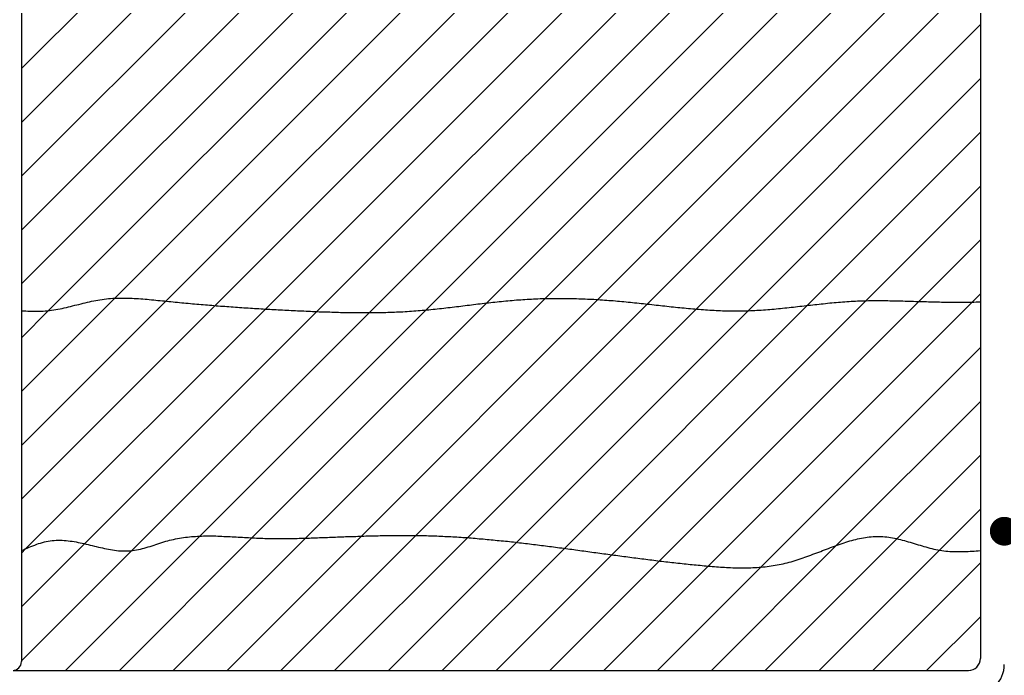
# Model space of a CAD drawing. Extents: x 443 to 1217, y -1921 to -677.
# Drawn here: x 895.53 to 911.53, y -756.88 to -746.23 of the extents above; entities that cross this region are included whole.
import ezdxf

# ---------------------------------------------------------------- set-up
doc = ezdxf.new("R2010")
doc.units = 0
doc.header["$MEASUREMENT"] = 0
doc.layers.get('0').update_dxf_attribs({"linetype": 'CONTINUOUS'})
doc.layers.add('3', color=8, linetype='CONTINUOUS')

msp = doc.modelspace()

# ---------------------------------------------------------------- linework, layer by layer
at = {"color": 8, "linetype": 'Continuous'}
for p, q in [((895.561, -748.772), (902.443, -741.89)), ((895.561, -749.647), (903.308, -741.899)), ((895.561, -747.898), (901.527, -741.932)), ((895.561, -747.023), (900.632, -741.951)), ((901.218, -750.987), (910.209, -741.995)), ((902.135, -750.944), (911.083, -741.997)), ((895.561, -750.521), (904.079, -742.004)), ((900.36, -750.97), (909.232, -742.098)), ((896.002, -750.955), (904.765, -742.191)), ((899.527, -750.929), (908.169, -742.286)), ((897.078, -750.753), (905.45, -742.382)), ((898.708, -750.873), (907.137, -742.444)), ((897.905, -750.801), (906.224, -742.482)), ((903.123, -750.831), (911.144, -742.81)), ((904.07, -750.758), (911.144, -743.685)), ((904.928, -750.775), (911.144, -744.559)), ((905.73, -750.848), (911.144, -745.434)), ((906.523, -750.93), (911.144, -746.309)), ((907.37, -750.957), (911.144, -747.183)), ((908.331, -750.871), (911.144, -748.058)), ((909.282, -750.794), (911.144, -748.932)), ((910.145, -750.806), (911.144, -749.807)), ((895.561, -752.271), (897.078, -750.753)), ((900.177, -754.651), (904.07, -750.758)), ((901.084, -754.619), (904.928, -750.775)), ((905.154, -754.922), (909.282, -750.794)), ((911.011, -750.815), (911.144, -750.682)), ((895.561, -753.145), (897.905, -750.801)), ((895.561, -754.02), (898.708, -750.873)), ((895.561, -751.396), (896.002, -750.955)), ((895.633, -754.822), (899.527, -750.929)), ((898.461, -754.618), (902.135, -750.944)), ((899.307, -754.647), (903.123, -750.831)), ((901.97, -754.608), (905.73, -750.848)), ((902.808, -754.644), (906.523, -750.93)), ((903.607, -754.72), (907.37, -750.957)), ((904.384, -754.817), (908.331, -750.871)), ((905.929, -755.022), (910.145, -750.806)), ((906.72, -755.105), (911.011, -750.815)), ((896.587, -754.743), (900.36, -750.97)), ((897.349, -754.855), (901.218, -750.987)), ((907.578, -755.122), (911.144, -751.556)), ((908.807, -754.768), (911.144, -752.431)), ((909.789, -754.661), (911.144, -753.305)), ((910.478, -754.846), (911.144, -754.18)), ((896.277, -756.802), (898.461, -754.618)), ((898.901, -756.802), (901.084, -754.619)), ((899.776, -756.802), (901.97, -754.608)), ((895.561, -755.769), (896.587, -754.743)), ((897.152, -756.802), (899.307, -754.647)), ((898.027, -756.802), (900.177, -754.651)), ((900.65, -756.802), (902.808, -754.644)), ((901.525, -756.802), (903.607, -754.72)), ((906.773, -756.802), (908.807, -754.768)), ((907.647, -756.802), (909.789, -754.661)), ((895.561, -754.895), (895.633, -754.822)), ((895.561, -756.644), (897.349, -754.855)), ((902.4, -756.802), (904.384, -754.817)), ((903.274, -756.802), (905.154, -754.922)), ((908.522, -756.802), (910.478, -754.846)), ((904.149, -756.802), (905.929, -755.022)), ((905.024, -756.802), (906.72, -755.105)), ((909.397, -756.802), (911.144, -755.055)), ((905.898, -756.802), (907.578, -755.122)), ((910.271, -756.802), (911.144, -755.929))]:
    msp.add_line(p, q, dxfattribs=at)
at = {"color": 8, "const_width": 0.234}
msp.add_lwpolyline([(911.552, -754.424, 1), (911.514, -754.655, 1), (911.552, -754.424)], format="xyb", dxfattribs=at)
at = {"layer": '3', "color": 3, "linetype": 'Continuous'}
for p, q in [((895.561, -736.301), (895.561, -756.656)), ((911.144, -736.349), (911.144, -756.607)), ((892.152, -756.802), (910.949, -756.802))]:
    msp.add_line(p, q, dxfattribs=at)
at = {"layer": '3', "color": 3}
for p, q in [((896.699, -750.804), (896.734, -750.796)), ((896.734, -750.796), (896.768, -750.79)), ((896.768, -750.79), (896.802, -750.783)), ((896.802, -750.783), (896.836, -750.778)), ((896.836, -750.778), (896.871, -750.772)), ((896.871, -750.772), (896.905, -750.768)), ((896.905, -750.768), (896.94, -750.764)), ((896.94, -750.764), (896.975, -750.76)), ((896.975, -750.76), (897.009, -750.758)), ((897.009, -750.758), (897.043, -750.755)), ((897.043, -750.755), (897.078, -750.754)), ((897.078, -750.754), (897.113, -750.752)), ((897.113, -750.752), (897.148, -750.752)), ((897.148, -750.752), (897.183, -750.75)), ((897.183, -750.75), (897.218, -750.75)), ((897.218, -750.75), (897.252, -750.75)), ((897.252, -750.75), (897.287, -750.752)), ((897.287, -750.752), (897.322, -750.753)), ((897.322, -750.753), (897.358, -750.754)), ((897.358, -750.754), (897.393, -750.756)), ((897.393, -750.756), (897.428, -750.758)), ((897.428, -750.758), (897.463, -750.76)), ((897.463, -750.76), (897.498, -750.762)), ((897.498, -750.762), (897.534, -750.765)), ((897.534, -750.765), (897.569, -750.768)), ((897.569, -750.768), (897.603, -750.771)), ((897.603, -750.771), (897.638, -750.774)), ((897.638, -750.774), (897.674, -750.778)), ((897.674, -750.778), (897.709, -750.781)), ((897.709, -750.781), (897.744, -750.784)), ((897.744, -750.784), (897.779, -750.788)), ((897.779, -750.788), (897.815, -750.792)), ((897.815, -750.792), (897.85, -750.795)), ((897.85, -750.795), (897.885, -750.798)), ((897.885, -750.798), (897.919, -750.803)), ((903.361, -750.805), (903.396, -750.801)), ((903.396, -750.801), (903.431, -750.797)), ((903.431, -750.797), (903.466, -750.794)), ((903.466, -750.794), (903.5, -750.791)), ((903.5, -750.791), (903.535, -750.789)), ((903.535, -750.789), (903.57, -750.785)), ((903.57, -750.785), (903.604, -750.782)), ((903.604, -750.782), (903.639, -750.78)), ((903.639, -750.78), (903.674, -750.777)), ((903.674, -750.777), (903.709, -750.774)), ((903.709, -750.774), (903.743, -750.772)), ((903.743, -750.772), (903.778, -750.77)), ((903.778, -750.77), (903.813, -750.768)), ((903.813, -750.768), (903.848, -750.767)), ((903.848, -750.767), (903.883, -750.765)), ((903.883, -750.765), (903.918, -750.764)), ((903.918, -750.764), (903.953, -750.762)), ((903.953, -750.762), (903.988, -750.76)), ((903.988, -750.76), (904.022, -750.759)), ((904.022, -750.759), (904.058, -750.758)), ((904.058, -750.758), (904.093, -750.758)), ((904.093, -750.758), (904.128, -750.757)), ((904.128, -750.757), (904.163, -750.757)), ((904.163, -750.757), (904.198, -750.756)), ((904.198, -750.756), (904.233, -750.756)), ((904.233, -750.756), (904.268, -750.756)), ((904.268, -750.756), (904.303, -750.756)), ((904.303, -750.756), (904.337, -750.756)), ((904.337, -750.756), (904.372, -750.756)), ((904.372, -750.756), (904.407, -750.756)), ((904.407, -750.756), (904.442, -750.757)), ((904.442, -750.757), (904.478, -750.757)), ((904.478, -750.757), (904.513, -750.758)), ((904.513, -750.758), (904.548, -750.759)), ((904.548, -750.759), (904.583, -750.76)), ((904.583, -750.76), (904.618, -750.761)), ((904.618, -750.761), (904.652, -750.762)), ((904.652, -750.762), (904.687, -750.764)), ((904.687, -750.764), (904.722, -750.765)), ((904.722, -750.765), (904.757, -750.767)), ((904.757, -750.767), (904.793, -750.768)), ((904.793, -750.768), (904.828, -750.77)), ((904.828, -750.77), (904.863, -750.771)), ((904.863, -750.771), (904.898, -750.773)), ((904.898, -750.773), (904.932, -750.776)), ((904.932, -750.776), (904.967, -750.778)), ((904.967, -750.778), (905.002, -750.78)), ((905.002, -750.78), (905.037, -750.783)), ((905.037, -750.783), (905.072, -750.785)), ((905.072, -750.785), (905.107, -750.788)), ((905.107, -750.788), (905.143, -750.791)), ((905.143, -750.791), (905.178, -750.793)), ((905.178, -750.793), (905.213, -750.796)), ((905.213, -750.796), (905.247, -750.8)), ((905.247, -750.8), (905.282, -750.802)), ((909.08, -750.802), (909.115, -750.8)), ((909.115, -750.8), (909.15, -750.798)), ((909.15, -750.798), (909.185, -750.796)), ((909.185, -750.796), (909.221, -750.795)), ((909.221, -750.795), (909.256, -750.795)), ((909.256, -750.795), (909.291, -750.794)), ((909.291, -750.794), (909.326, -750.793)), ((909.326, -750.793), (909.36, -750.793)), ((909.36, -750.793), (909.395, -750.792)), ((909.395, -750.792), (909.43, -750.792)), ((909.43, -750.792), (909.465, -750.792)), ((909.465, -750.792), (909.5, -750.792)), ((909.5, -750.792), (909.535, -750.792)), ((909.535, -750.792), (909.57, -750.793)), ((909.57, -750.793), (909.605, -750.793)), ((909.605, -750.793), (909.639, -750.793)), ((909.639, -750.793), (909.674, -750.794)), ((909.674, -750.794), (909.71, -750.794)), ((909.71, -750.794), (909.745, -750.795)), ((909.745, -750.795), (909.78, -750.796)), ((909.78, -750.796), (909.815, -750.796)), ((909.815, -750.796), (909.85, -750.797)), ((909.85, -750.797), (909.885, -750.798)), ((909.885, -750.798), (909.92, -750.8)), ((909.92, -750.8), (909.954, -750.801)), ((909.954, -750.801), (909.989, -750.802)), ((895.561, -750.959), (895.596, -750.96)), ((895.596, -750.96), (895.631, -750.961)), ((895.911, -750.962), (895.946, -750.96)), ((895.946, -750.96), (895.981, -750.956)), ((895.981, -750.956), (896.014, -750.953)), ((896.014, -750.953), (896.049, -750.949)), ((896.049, -750.949), (896.084, -750.943)), ((896.084, -750.943), (896.118, -750.938)), ((896.118, -750.938), (896.153, -750.931)), ((896.153, -750.931), (896.187, -750.925)), ((896.187, -750.925), (896.221, -750.918)), ((896.221, -750.918), (896.255, -750.911)), ((896.255, -750.911), (896.29, -750.903)), ((896.29, -750.903), (896.324, -750.895)), ((896.324, -750.895), (896.358, -750.887)), ((896.358, -750.887), (896.392, -750.878)), ((896.392, -750.878), (896.426, -750.869)), ((896.426, -750.869), (896.46, -750.862)), ((896.46, -750.862), (896.494, -750.853)), ((896.494, -750.853), (896.529, -750.844)), ((896.529, -750.844), (896.563, -750.835)), ((896.563, -750.835), (896.596, -750.827)), ((896.596, -750.827), (896.631, -750.819)), ((896.631, -750.819), (896.665, -750.812)), ((896.665, -750.812), (896.699, -750.804)), ((897.919, -750.803), (897.954, -750.806)), ((897.954, -750.806), (897.99, -750.809)), ((897.99, -750.809), (898.025, -750.813)), ((898.025, -750.813), (898.06, -750.816)), ((898.06, -750.816), (898.095, -750.819)), ((898.095, -750.819), (898.13, -750.824)), ((898.13, -750.824), (898.165, -750.827)), ((898.165, -750.827), (898.2, -750.83)), ((898.2, -750.83), (898.234, -750.833)), ((898.234, -750.833), (898.27, -750.835)), ((898.27, -750.835), (898.305, -750.839)), ((898.305, -750.839), (898.34, -750.842)), ((898.34, -750.842), (898.375, -750.845)), ((898.375, -750.845), (898.41, -750.849)), ((898.41, -750.849), (898.445, -750.852)), ((898.445, -750.852), (898.48, -750.854)), ((898.48, -750.854), (898.514, -750.857)), ((898.514, -750.857), (898.549, -750.861)), ((898.549, -750.861), (898.584, -750.863)), ((898.584, -750.863), (898.619, -750.866)), ((898.619, -750.866), (898.654, -750.869)), ((898.654, -750.869), (898.689, -750.871)), ((898.689, -750.871), (898.724, -750.875)), ((898.724, -750.875), (898.759, -750.877)), ((898.759, -750.877), (898.793, -750.88)), ((898.793, -750.88), (898.828, -750.882)), ((898.828, -750.882), (898.863, -750.885)), ((898.863, -750.885), (898.898, -750.888)), ((898.898, -750.888), (898.933, -750.89)), ((898.933, -750.89), (898.968, -750.892)), ((898.968, -750.892), (899.003, -750.895)), ((899.003, -750.895), (899.038, -750.898)), ((899.038, -750.898), (899.071, -750.9)), ((899.071, -750.9), (899.106, -750.902)), ((899.106, -750.902), (899.141, -750.904)), ((899.141, -750.904), (899.176, -750.907)), ((899.176, -750.907), (899.211, -750.91)), ((899.211, -750.91), (899.246, -750.912)), ((899.246, -750.912), (899.281, -750.914)), ((899.281, -750.914), (899.316, -750.916)), ((899.316, -750.916), (899.35, -750.918)), ((899.35, -750.918), (899.385, -750.921)), ((899.385, -750.921), (899.42, -750.923)), ((899.42, -750.923), (899.455, -750.925)), ((899.455, -750.925), (899.49, -750.927)), ((899.49, -750.927), (899.525, -750.929)), ((899.525, -750.929), (899.56, -750.93)), ((899.56, -750.93), (899.595, -750.932)), ((899.595, -750.932), (899.628, -750.935)), ((899.628, -750.935), (899.663, -750.937)), ((899.663, -750.937), (899.698, -750.939)), ((899.698, -750.939), (899.733, -750.94)), ((899.733, -750.94), (899.768, -750.942)), ((899.768, -750.942), (899.803, -750.944)), ((899.803, -750.944), (899.838, -750.946)), ((899.838, -750.946), (899.872, -750.948)), ((899.872, -750.948), (899.907, -750.95)), ((899.907, -750.95), (899.942, -750.951)), ((899.942, -750.951), (899.977, -750.953)), ((899.977, -750.953), (900.012, -750.954)), ((900.012, -750.954), (900.047, -750.956)), ((900.047, -750.956), (900.082, -750.958)), ((900.082, -750.958), (900.117, -750.96)), ((900.117, -750.96), (900.151, -750.961)), ((901.935, -750.961), (901.97, -750.959)), ((901.97, -750.959), (902.005, -750.955)), ((902.005, -750.955), (902.04, -750.952)), ((902.04, -750.952), (902.075, -750.95)), ((902.075, -750.95), (902.11, -750.947)), ((902.11, -750.947), (902.145, -750.943)), ((902.145, -750.943), (902.18, -750.94)), ((902.18, -750.94), (902.214, -750.937)), ((902.214, -750.937), (902.249, -750.934)), ((902.249, -750.934), (902.283, -750.929)), ((902.283, -750.929), (902.318, -750.926)), ((902.318, -750.926), (902.353, -750.923)), ((902.353, -750.923), (902.388, -750.918)), ((902.388, -750.918), (902.423, -750.914)), ((902.423, -750.914), (902.457, -750.911)), ((902.457, -750.911), (902.492, -750.906)), ((902.492, -750.906), (902.527, -750.902)), ((902.527, -750.902), (902.562, -750.899)), ((902.562, -750.899), (902.597, -750.894)), ((902.597, -750.894), (902.631, -750.89)), ((902.631, -750.89), (902.666, -750.886)), ((902.666, -750.886), (902.701, -750.881)), ((902.701, -750.881), (902.735, -750.877)), ((902.735, -750.877), (902.77, -750.874)), ((902.77, -750.874), (902.805, -750.869)), ((902.805, -750.869), (902.84, -750.865)), ((902.84, -750.865), (902.875, -750.861)), ((902.875, -750.861), (902.909, -750.856)), ((902.909, -750.856), (902.944, -750.852)), ((902.944, -750.852), (902.978, -750.847)), ((902.978, -750.847), (903.013, -750.843)), ((903.013, -750.843), (903.048, -750.84)), ((903.048, -750.84), (903.083, -750.835)), ((903.083, -750.835), (903.118, -750.831)), ((903.118, -750.831), (903.153, -750.827)), ((903.153, -750.827), (903.187, -750.824)), ((903.187, -750.824), (903.221, -750.819)), ((903.221, -750.819), (903.256, -750.816)), ((903.256, -750.816), (903.291, -750.812)), ((903.291, -750.812), (903.326, -750.808)), ((903.326, -750.808), (903.361, -750.805)), ((905.282, -750.802), (905.317, -750.805)), ((905.317, -750.805), (905.352, -750.808)), ((905.352, -750.808), (905.387, -750.812)), ((905.387, -750.812), (905.422, -750.816)), ((905.422, -750.816), (905.457, -750.819)), ((905.457, -750.819), (905.492, -750.822)), ((905.492, -750.822), (905.526, -750.826)), ((905.526, -750.826), (905.561, -750.83)), ((905.561, -750.83), (905.597, -750.833)), ((905.597, -750.833), (905.632, -750.837)), ((905.632, -750.837), (905.667, -750.841)), ((905.667, -750.841), (905.702, -750.844)), ((905.702, -750.844), (905.737, -750.849)), ((905.737, -750.849), (905.772, -750.852)), ((905.772, -750.852), (905.807, -750.856)), ((905.807, -750.856), (905.841, -750.861)), ((905.841, -750.861), (905.876, -750.864)), ((905.876, -750.864), (905.911, -750.868)), ((905.911, -750.868), (905.946, -750.871)), ((905.946, -750.871), (905.981, -750.876)), ((905.981, -750.876), (906.016, -750.879)), ((906.016, -750.879), (906.051, -750.883)), ((906.051, -750.883), (906.086, -750.887)), ((906.086, -750.887), (906.12, -750.891)), ((906.12, -750.891), (906.155, -750.894)), ((906.155, -750.894), (906.19, -750.898)), ((906.19, -750.898), (906.225, -750.902)), ((906.225, -750.902), (906.26, -750.905)), ((906.26, -750.905), (906.295, -750.909)), ((906.295, -750.909), (906.33, -750.912)), ((906.33, -750.912), (906.364, -750.915)), ((906.364, -750.915), (906.399, -750.918)), ((906.399, -750.918), (906.434, -750.922)), ((906.434, -750.922), (906.469, -750.925)), ((906.469, -750.925), (906.504, -750.928)), ((906.504, -750.928), (906.539, -750.931)), ((906.539, -750.931), (906.574, -750.934)), ((906.574, -750.934), (906.609, -750.937)), ((906.609, -750.937), (906.643, -750.939)), ((906.643, -750.939), (906.677, -750.941)), ((906.677, -750.941), (906.712, -750.943)), ((906.712, -750.943), (906.747, -750.946)), ((906.747, -750.946), (906.782, -750.948)), ((906.782, -750.948), (906.817, -750.95)), ((906.817, -750.95), (906.852, -750.952)), ((906.852, -750.952), (906.887, -750.953)), ((906.887, -750.953), (906.921, -750.954)), ((906.921, -750.954), (906.956, -750.956)), ((906.956, -750.956), (906.991, -750.958)), ((906.991, -750.958), (907.026, -750.959)), ((907.026, -750.959), (907.061, -750.959)), ((907.061, -750.959), (907.096, -750.96)), ((907.096, -750.96), (907.131, -750.96)), ((907.131, -750.96), (907.166, -750.96)), ((907.166, -750.96), (907.2, -750.96)), ((907.2, -750.96), (907.235, -750.96)), ((907.235, -750.96), (907.27, -750.96)), ((907.27, -750.96), (907.305, -750.959)), ((907.305, -750.959), (907.339, -750.958)), ((907.339, -750.958), (907.374, -750.956)), ((907.374, -750.956), (907.409, -750.955)), ((907.409, -750.955), (907.443, -750.954)), ((907.443, -750.954), (907.478, -750.952)), ((907.478, -750.952), (907.513, -750.95)), ((907.513, -750.95), (907.548, -750.949)), ((907.548, -750.949), (907.583, -750.946)), ((907.583, -750.946), (907.618, -750.943)), ((907.618, -750.943), (907.653, -750.941)), ((907.653, -750.941), (907.688, -750.938)), ((907.688, -750.938), (907.722, -750.936)), ((907.722, -750.936), (907.757, -750.932)), ((907.757, -750.932), (907.792, -750.929)), ((907.792, -750.929), (907.826, -750.926)), ((907.826, -750.926), (907.861, -750.923)), ((907.861, -750.923), (907.896, -750.919)), ((907.896, -750.919), (907.931, -750.915)), ((907.931, -750.915), (907.965, -750.912)), ((907.965, -750.912), (908, -750.909)), ((908, -750.909), (908.035, -750.904)), ((908.035, -750.904), (908.07, -750.901)), ((908.07, -750.901), (908.105, -750.897)), ((908.105, -750.897), (908.14, -750.893)), ((908.14, -750.893), (908.175, -750.889)), ((908.175, -750.889), (908.21, -750.885)), ((908.21, -750.885), (908.244, -750.881)), ((908.244, -750.881), (908.279, -750.877)), ((908.279, -750.877), (908.314, -750.873)), ((908.314, -750.873), (908.349, -750.869)), ((908.349, -750.869), (908.384, -750.865)), ((908.384, -750.865), (908.419, -750.861)), ((908.419, -750.861), (908.454, -750.857)), ((908.454, -750.857), (908.487, -750.853)), ((908.487, -750.853), (908.522, -750.85)), ((908.522, -750.85), (908.557, -750.845)), ((908.557, -750.845), (908.592, -750.842)), ((908.592, -750.842), (908.627, -750.838)), ((908.627, -750.838), (908.662, -750.834)), ((908.662, -750.834), (908.697, -750.831)), ((908.697, -750.831), (908.732, -750.828)), ((908.732, -750.828), (908.766, -750.825)), ((908.766, -750.825), (908.801, -750.821)), ((908.801, -750.821), (908.836, -750.818)), ((908.836, -750.818), (908.871, -750.816)), ((908.871, -750.816), (908.906, -750.813)), ((908.906, -750.813), (908.941, -750.81)), ((908.941, -750.81), (908.976, -750.807)), ((908.976, -750.807), (909.011, -750.805)), ((909.011, -750.805), (909.045, -750.803)), ((909.045, -750.803), (909.08, -750.802)), ((909.989, -750.802), (910.024, -750.803)), ((910.024, -750.803), (910.06, -750.804)), ((910.06, -750.804), (910.095, -750.805)), ((910.095, -750.805), (910.13, -750.806)), ((910.13, -750.806), (910.165, -750.806)), ((910.165, -750.806), (910.2, -750.807)), ((910.2, -750.807), (910.234, -750.808)), ((910.234, -750.808), (910.269, -750.809)), ((910.269, -750.809), (910.304, -750.81)), ((910.304, -750.81), (910.339, -750.812)), ((910.339, -750.812), (910.374, -750.812)), ((910.374, -750.812), (910.41, -750.813)), ((910.41, -750.813), (910.445, -750.814)), ((910.445, -750.814), (910.48, -750.814)), ((910.48, -750.814), (910.515, -750.815)), ((910.515, -750.815), (910.549, -750.815)), ((910.549, -750.815), (910.584, -750.815)), ((910.584, -750.815), (910.619, -750.815)), ((910.619, -750.815), (910.654, -750.816)), ((910.654, -750.816), (910.689, -750.816)), ((910.689, -750.816), (910.724, -750.816)), ((910.724, -750.816), (910.759, -750.816)), ((910.759, -750.816), (910.795, -750.816)), ((910.795, -750.816), (910.83, -750.816)), ((910.83, -750.816), (910.864, -750.816)), ((910.864, -750.816), (910.899, -750.815)), ((910.899, -750.815), (910.934, -750.815)), ((910.934, -750.815), (910.969, -750.815)), ((910.969, -750.815), (911.004, -750.815)), ((911.004, -750.815), (911.039, -750.815)), ((911.039, -750.815), (911.074, -750.814)), ((911.074, -750.814), (911.109, -750.814)), ((911.109, -750.814), (911.143, -750.814)), ((895.631, -750.961), (895.666, -750.962)), ((895.666, -750.962), (895.702, -750.963)), ((895.702, -750.963), (895.737, -750.964)), ((895.737, -750.964), (895.771, -750.965)), ((895.771, -750.965), (895.806, -750.965)), ((895.806, -750.965), (895.841, -750.964)), ((895.841, -750.964), (895.876, -750.963)), ((895.876, -750.963), (895.911, -750.962)), ((900.151, -750.961), (900.186, -750.963)), ((900.186, -750.963), (900.221, -750.964)), ((900.221, -750.964), (900.256, -750.966)), ((900.256, -750.966), (900.292, -750.967)), ((900.292, -750.967), (900.327, -750.968)), ((900.327, -750.968), (900.362, -750.97)), ((900.362, -750.97), (900.397, -750.972)), ((900.397, -750.972), (900.431, -750.973)), ((900.431, -750.973), (900.466, -750.974)), ((900.466, -750.974), (900.501, -750.975)), ((900.501, -750.975), (900.536, -750.976)), ((900.536, -750.976), (900.571, -750.977)), ((900.571, -750.977), (900.606, -750.978)), ((900.606, -750.978), (900.641, -750.979)), ((900.641, -750.979), (900.677, -750.98)), ((900.677, -750.98), (900.712, -750.982)), ((900.712, -750.982), (900.746, -750.983)), ((900.746, -750.983), (900.781, -750.984)), ((900.781, -750.984), (900.816, -750.984)), ((900.816, -750.984), (900.851, -750.985)), ((900.851, -750.985), (900.886, -750.985)), ((900.886, -750.985), (900.921, -750.986)), ((900.921, -750.986), (900.957, -750.986)), ((900.957, -750.986), (900.992, -750.987)), ((900.992, -750.987), (901.027, -750.987)), ((901.027, -750.987), (901.061, -750.987)), ((901.061, -750.987), (901.096, -750.987)), ((901.096, -750.987), (901.131, -750.987)), ((901.131, -750.987), (901.166, -750.987)), ((901.166, -750.987), (901.201, -750.987)), ((901.201, -750.987), (901.236, -750.987)), ((901.236, -750.987), (901.272, -750.987)), ((901.272, -750.987), (901.307, -750.986)), ((901.307, -750.986), (901.341, -750.986)), ((901.341, -750.986), (901.376, -750.985)), ((901.376, -750.985), (901.411, -750.985)), ((901.411, -750.985), (901.446, -750.984)), ((901.446, -750.984), (901.481, -750.983)), ((901.481, -750.983), (901.516, -750.982)), ((901.516, -750.982), (901.551, -750.98)), ((901.551, -750.98), (901.586, -750.979)), ((901.586, -750.979), (901.622, -750.978)), ((901.622, -750.978), (901.656, -750.977)), ((901.656, -750.977), (901.691, -750.975)), ((901.691, -750.975), (901.726, -750.974)), ((901.726, -750.974), (901.761, -750.972)), ((901.761, -750.972), (901.796, -750.97)), ((901.796, -750.97), (901.831, -750.967)), ((901.831, -750.967), (901.866, -750.965)), ((901.866, -750.965), (901.901, -750.963)), ((901.901, -750.963), (901.935, -750.961)), ((898.193, -754.641), (898.226, -754.637)), ((898.226, -754.637), (898.258, -754.634)), ((898.258, -754.634), (898.291, -754.629)), ((898.291, -754.629), (898.324, -754.627)), ((898.324, -754.627), (898.356, -754.624)), ((898.356, -754.624), (898.389, -754.622)), ((898.389, -754.622), (898.422, -754.619)), ((898.422, -754.619), (898.455, -754.618)), ((898.455, -754.618), (898.487, -754.617)), ((898.487, -754.617), (898.52, -754.616)), ((898.52, -754.616), (898.553, -754.616)), ((898.553, -754.616), (898.586, -754.615)), ((898.586, -754.615), (898.619, -754.615)), ((898.619, -754.615), (898.652, -754.615)), ((898.652, -754.615), (898.686, -754.616)), ((898.686, -754.616), (898.718, -754.616)), ((898.718, -754.616), (898.751, -754.617)), ((898.751, -754.617), (898.785, -754.618)), ((898.785, -754.618), (898.817, -754.619)), ((898.817, -754.619), (898.851, -754.622)), ((898.851, -754.622), (898.884, -754.623)), ((898.884, -754.623), (898.918, -754.624)), ((898.918, -754.624), (898.95, -754.626)), ((898.95, -754.626), (898.984, -754.628)), ((898.984, -754.628), (899.017, -754.629)), ((899.017, -754.629), (899.051, -754.631)), ((899.051, -754.631), (899.083, -754.634)), ((899.083, -754.634), (899.117, -754.636)), ((899.117, -754.636), (899.15, -754.638)), ((899.15, -754.638), (899.184, -754.64)), ((899.184, -754.64), (899.216, -754.641)), ((900.469, -754.641), (900.501, -754.64)), ((900.501, -754.64), (900.534, -754.639)), ((900.534, -754.639), (900.567, -754.637)), ((900.567, -754.637), (900.599, -754.636)), ((900.599, -754.636), (900.632, -754.635)), ((900.632, -754.635), (900.665, -754.634)), ((900.665, -754.634), (900.697, -754.632)), ((900.697, -754.632), (900.731, -754.631)), ((900.731, -754.631), (900.764, -754.629)), ((900.764, -754.629), (900.797, -754.628)), ((900.797, -754.628), (900.829, -754.627)), ((900.829, -754.627), (900.862, -754.626)), ((900.862, -754.626), (900.895, -754.625)), ((900.895, -754.625), (900.928, -754.624)), ((900.928, -754.624), (900.961, -754.623)), ((900.961, -754.623), (900.994, -754.622)), ((900.994, -754.622), (901.027, -754.62)), ((901.027, -754.62), (901.059, -754.619)), ((901.059, -754.619), (901.092, -754.618)), ((901.092, -754.618), (901.126, -754.617)), ((901.126, -754.617), (901.158, -754.616)), ((901.158, -754.616), (901.191, -754.616)), ((901.191, -754.616), (901.224, -754.615)), ((901.224, -754.615), (901.256, -754.614)), ((901.256, -754.614), (901.29, -754.613)), ((901.29, -754.613), (901.323, -754.613)), ((901.323, -754.613), (901.356, -754.612)), ((901.356, -754.612), (901.388, -754.611)), ((901.388, -754.611), (901.421, -754.611)), ((901.421, -754.611), (901.454, -754.61)), ((901.454, -754.61), (901.488, -754.61)), ((901.488, -754.61), (901.52, -754.608)), ((901.52, -754.608), (901.553, -754.608)), ((901.553, -754.608), (901.586, -754.607)), ((901.586, -754.607), (901.618, -754.607)), ((901.618, -754.607), (901.652, -754.607)), ((901.652, -754.607), (901.685, -754.607)), ((901.685, -754.607), (901.717, -754.606)), ((901.717, -754.606), (901.75, -754.606)), ((901.75, -754.606), (901.783, -754.606)), ((901.783, -754.606), (901.817, -754.606)), ((901.817, -754.606), (901.849, -754.606)), ((901.849, -754.606), (901.882, -754.607)), ((901.882, -754.607), (901.915, -754.607)), ((901.915, -754.607), (901.947, -754.607)), ((901.947, -754.607), (901.981, -754.607)), ((901.981, -754.607), (902.014, -754.608)), ((902.014, -754.608), (902.047, -754.608)), ((902.047, -754.608), (902.079, -754.61)), ((902.079, -754.61), (902.112, -754.611)), ((902.112, -754.611), (902.145, -754.611)), ((902.145, -754.611), (902.178, -754.612)), ((902.178, -754.612), (902.211, -754.613)), ((902.211, -754.613), (902.244, -754.614)), ((902.244, -754.614), (902.277, -754.615)), ((902.277, -754.615), (902.309, -754.616)), ((902.309, -754.616), (902.342, -754.617)), ((902.342, -754.617), (902.376, -754.618)), ((902.376, -754.618), (902.408, -754.62)), ((902.408, -754.62), (902.441, -754.622)), ((902.441, -754.622), (902.474, -754.624)), ((902.474, -754.624), (902.507, -754.625)), ((902.507, -754.625), (902.539, -754.627)), ((902.539, -754.627), (902.572, -754.629)), ((902.572, -754.629), (902.605, -754.63)), ((902.605, -754.63), (902.638, -754.632)), ((902.638, -754.632), (902.671, -754.635)), ((902.671, -754.635), (902.704, -754.637)), ((902.704, -754.637), (902.736, -754.639)), ((902.736, -754.639), (902.769, -754.641)), ((909.244, -754.644), (909.275, -754.64)), ((909.275, -754.64), (909.307, -754.636)), ((909.307, -754.636), (909.339, -754.631)), ((909.339, -754.631), (909.37, -754.628)), ((909.37, -754.628), (909.402, -754.626)), ((909.402, -754.626), (909.433, -754.624)), ((909.433, -754.624), (909.465, -754.623)), ((909.465, -754.623), (909.497, -754.623)), ((909.497, -754.623), (909.528, -754.624)), ((909.528, -754.624), (909.56, -754.625)), ((909.56, -754.625), (909.591, -754.628)), ((909.591, -754.628), (909.623, -754.631)), ((909.623, -754.631), (909.655, -754.636)), ((909.655, -754.636), (909.686, -754.64)), ((909.686, -754.64), (909.718, -754.646)), ((895.654, -754.813), (895.684, -754.8)), ((895.684, -754.8), (895.715, -754.787)), ((895.715, -754.787), (895.746, -754.775)), ((895.746, -754.775), (895.777, -754.763)), ((895.777, -754.763), (895.808, -754.751)), ((895.808, -754.751), (895.839, -754.74)), ((895.839, -754.74), (895.871, -754.731)), ((895.871, -754.731), (895.902, -754.722)), ((895.902, -754.722), (895.933, -754.713)), ((895.933, -754.713), (895.964, -754.705)), ((895.964, -754.705), (895.996, -754.699)), ((895.996, -754.699), (896.028, -754.693)), ((896.028, -754.693), (896.059, -754.69)), ((896.059, -754.69), (896.092, -754.687)), ((896.092, -754.687), (896.123, -754.685)), ((896.123, -754.685), (896.155, -754.684)), ((896.155, -754.684), (896.188, -754.685)), ((896.188, -754.685), (896.22, -754.686)), ((896.22, -754.686), (896.252, -754.687)), ((896.252, -754.687), (896.285, -754.69)), ((896.285, -754.69), (896.317, -754.693)), ((896.317, -754.693), (896.35, -754.698)), ((896.35, -754.698), (896.383, -754.702)), ((896.383, -754.702), (896.415, -754.708)), ((896.415, -754.708), (896.448, -754.714)), ((896.448, -754.714), (896.481, -754.721)), ((896.481, -754.721), (896.514, -754.727)), ((896.514, -754.727), (896.546, -754.734)), ((896.546, -754.734), (896.58, -754.741)), ((896.58, -754.741), (896.613, -754.749)), ((896.613, -754.749), (896.645, -754.757)), ((896.645, -754.757), (896.678, -754.764)), ((896.678, -754.764), (896.712, -754.773)), ((896.712, -754.773), (896.745, -754.781)), ((896.745, -754.781), (896.777, -754.788)), ((896.777, -754.788), (896.811, -754.796)), ((896.811, -754.796), (896.844, -754.804)), ((897.588, -754.805), (897.62, -754.795)), ((897.62, -754.795), (897.651, -754.785)), ((897.651, -754.785), (897.683, -754.775)), ((897.683, -754.775), (897.715, -754.764)), ((897.715, -754.764), (897.746, -754.753)), ((897.746, -754.753), (897.778, -754.744)), ((897.778, -754.744), (897.809, -754.733)), ((897.809, -754.733), (897.841, -754.723)), ((897.841, -754.723), (897.873, -754.713)), ((897.873, -754.713), (897.904, -754.703)), ((897.904, -754.703), (897.937, -754.695)), ((897.937, -754.695), (897.968, -754.686)), ((897.968, -754.686), (898, -754.677)), ((898, -754.677), (898.033, -754.671)), ((898.033, -754.671), (898.064, -754.663)), ((898.064, -754.663), (898.096, -754.658)), ((898.096, -754.658), (898.129, -754.651)), ((898.129, -754.651), (898.161, -754.647)), ((898.161, -754.647), (898.193, -754.641)), ((899.216, -754.641), (899.25, -754.643)), ((899.25, -754.643), (899.283, -754.646)), ((899.283, -754.646), (899.316, -754.647)), ((899.316, -754.647), (899.349, -754.649)), ((899.349, -754.649), (899.382, -754.65)), ((899.382, -754.65), (899.416, -754.652)), ((899.416, -754.652), (899.448, -754.653)), ((899.448, -754.653), (899.482, -754.654)), ((899.482, -754.654), (899.515, -754.655)), ((899.515, -754.655), (899.548, -754.656)), ((899.548, -754.656), (899.58, -754.656)), ((899.58, -754.656), (899.614, -754.658)), ((899.614, -754.658), (899.647, -754.658)), ((899.647, -754.658), (899.68, -754.659)), ((899.68, -754.659), (899.713, -754.659)), ((899.713, -754.659), (899.746, -754.659)), ((899.746, -754.659), (899.779, -754.659)), ((899.779, -754.659), (899.811, -754.659)), ((899.811, -754.659), (899.844, -754.659)), ((899.844, -754.659), (899.878, -754.658)), ((899.878, -754.658), (899.911, -754.658)), ((899.911, -754.658), (899.943, -754.658)), ((899.943, -754.658), (899.976, -754.656)), ((899.976, -754.656), (900.009, -754.655)), ((900.009, -754.655), (900.041, -754.655)), ((900.041, -754.655), (900.074, -754.654)), ((900.074, -754.654), (900.108, -754.653)), ((900.108, -754.653), (900.141, -754.652)), ((900.141, -754.652), (900.173, -754.651)), ((900.173, -754.651), (900.206, -754.65)), ((900.206, -754.65), (900.239, -754.65)), ((900.239, -754.65), (900.271, -754.648)), ((900.271, -754.648), (900.304, -754.647)), ((900.304, -754.647), (900.337, -754.646)), ((900.337, -754.646), (900.369, -754.644)), ((900.369, -754.644), (900.402, -754.643)), ((900.402, -754.643), (900.436, -754.642)), ((900.436, -754.642), (900.469, -754.641)), ((902.769, -754.641), (902.802, -754.643)), ((902.802, -754.643), (902.835, -754.647)), ((902.835, -754.647), (902.867, -754.649)), ((902.867, -754.649), (902.9, -754.651)), ((902.9, -754.651), (902.934, -754.654)), ((902.934, -754.654), (902.966, -754.656)), ((902.966, -754.656), (902.999, -754.66)), ((902.999, -754.66), (903.032, -754.662)), ((903.032, -754.662), (903.065, -754.665)), ((903.065, -754.665), (903.097, -754.667)), ((903.097, -754.667), (903.13, -754.671)), ((903.13, -754.671), (903.163, -754.674)), ((903.163, -754.674), (903.195, -754.677)), ((903.195, -754.677), (903.228, -754.68)), ((903.228, -754.68), (903.261, -754.684)), ((903.261, -754.684), (903.293, -754.687)), ((903.293, -754.687), (903.326, -754.69)), ((903.326, -754.69), (903.359, -754.693)), ((903.359, -754.693), (903.393, -754.697)), ((903.393, -754.697), (903.425, -754.7)), ((903.425, -754.7), (903.458, -754.703)), ((903.458, -754.703), (903.491, -754.707)), ((903.491, -754.707), (903.523, -754.711)), ((903.523, -754.711), (903.556, -754.714)), ((903.556, -754.714), (903.589, -754.717)), ((903.589, -754.717), (903.621, -754.722)), ((903.621, -754.722), (903.654, -754.725)), ((903.654, -754.725), (903.687, -754.729)), ((903.687, -754.729), (903.719, -754.733)), ((903.719, -754.733), (903.752, -754.737)), ((903.752, -754.737), (903.785, -754.74)), ((903.785, -754.74), (903.818, -754.745)), ((903.818, -754.745), (903.85, -754.749)), ((903.85, -754.749), (903.883, -754.752)), ((903.883, -754.752), (903.916, -754.757)), ((903.916, -754.757), (903.948, -754.761)), ((903.948, -754.761), (903.981, -754.764)), ((903.981, -754.764), (904.014, -754.769)), ((904.014, -754.769), (904.046, -754.773)), ((904.046, -754.773), (904.079, -754.777)), ((904.079, -754.777), (904.111, -754.782)), ((904.111, -754.782), (904.143, -754.786)), ((904.143, -754.786), (904.176, -754.789)), ((904.176, -754.789), (904.209, -754.794)), ((904.209, -754.794), (904.242, -754.798)), ((904.242, -754.798), (904.274, -754.802)), ((908.708, -754.805), (908.739, -754.793)), ((908.739, -754.793), (908.771, -754.781)), ((908.771, -754.781), (908.802, -754.77)), ((908.802, -754.77), (908.834, -754.758)), ((908.834, -754.758), (908.866, -754.747)), ((908.866, -754.747), (908.897, -754.736)), ((908.897, -754.736), (908.929, -754.726)), ((908.929, -754.726), (908.96, -754.716)), ((908.96, -754.716), (908.992, -754.707)), ((908.992, -754.707), (909.024, -754.697)), ((909.024, -754.697), (909.055, -754.688)), ((909.055, -754.688), (909.087, -754.679)), ((909.087, -754.679), (909.118, -754.672)), ((909.118, -754.672), (909.15, -754.664)), ((909.15, -754.664), (909.181, -754.658)), ((909.181, -754.658), (909.212, -754.651)), ((909.212, -754.651), (909.244, -754.644)), ((909.718, -754.646), (909.749, -754.652)), ((909.749, -754.652), (909.781, -754.659)), ((909.781, -754.659), (909.813, -754.666)), ((909.813, -754.666), (909.844, -754.674)), ((909.844, -754.674), (909.876, -754.683)), ((909.876, -754.683), (909.909, -754.691)), ((909.909, -754.691), (909.94, -754.7)), ((909.94, -754.7), (909.972, -754.71)), ((909.972, -754.71), (910.003, -754.719)), ((910.003, -754.719), (910.036, -754.728)), ((910.036, -754.728), (910.068, -754.738)), ((910.068, -754.738), (910.099, -754.748)), ((910.099, -754.748), (910.132, -754.758)), ((910.132, -754.758), (910.164, -754.768)), ((910.164, -754.768), (910.196, -754.776)), ((910.196, -754.776), (910.228, -754.786)), ((910.228, -754.786), (910.26, -754.795)), ((910.26, -754.795), (910.292, -754.804)), ((895.561, -754.854), (895.592, -754.841)), ((895.592, -754.841), (895.622, -754.826)), ((895.622, -754.826), (895.654, -754.813)), ((896.844, -754.804), (896.876, -754.811)), ((896.876, -754.811), (896.91, -754.819)), ((896.91, -754.819), (896.943, -754.825)), ((896.943, -754.825), (896.976, -754.831)), ((896.976, -754.831), (897.008, -754.837)), ((897.008, -754.837), (897.041, -754.843)), ((897.041, -754.843), (897.074, -754.847)), ((897.074, -754.847), (897.106, -754.852)), ((897.106, -754.852), (897.139, -754.855)), ((897.139, -754.855), (897.172, -754.857)), ((897.172, -754.857), (897.205, -754.859)), ((897.205, -754.859), (897.237, -754.86)), ((897.237, -754.86), (897.27, -754.86)), ((897.27, -754.86), (897.302, -754.859)), ((897.302, -754.859), (897.334, -754.857)), ((897.334, -754.857), (897.366, -754.854)), ((897.366, -754.854), (897.399, -754.849)), ((897.399, -754.849), (897.43, -754.844)), ((897.43, -754.844), (897.462, -754.837)), ((897.462, -754.837), (897.493, -754.831)), ((897.493, -754.831), (897.525, -754.822)), ((897.525, -754.822), (897.557, -754.813)), ((897.557, -754.813), (897.588, -754.805)), ((904.274, -754.802), (904.307, -754.807)), ((904.307, -754.807), (904.34, -754.811)), ((904.34, -754.811), (904.372, -754.816)), ((904.372, -754.816), (904.405, -754.82)), ((904.405, -754.82), (904.438, -754.824)), ((904.438, -754.824), (904.47, -754.829)), ((904.47, -754.829), (904.503, -754.833)), ((904.503, -754.833), (904.536, -754.837)), ((904.536, -754.837), (904.567, -754.842)), ((904.567, -754.842), (904.6, -754.846)), ((904.6, -754.846), (904.633, -754.85)), ((904.633, -754.85), (904.665, -754.855)), ((904.665, -754.855), (904.698, -754.86)), ((904.698, -754.86), (904.731, -754.865)), ((904.731, -754.865), (904.764, -754.869)), ((904.764, -754.869), (904.796, -754.873)), ((904.796, -754.873), (904.828, -754.878)), ((904.828, -754.878), (904.861, -754.882)), ((904.861, -754.882), (904.893, -754.886)), ((904.893, -754.886), (904.926, -754.891)), ((904.926, -754.891), (904.959, -754.895)), ((904.959, -754.895), (904.991, -754.899)), ((904.991, -754.899), (905.024, -754.904)), ((905.024, -754.904), (905.056, -754.908)), ((905.056, -754.908), (905.088, -754.913)), ((905.088, -754.913), (905.121, -754.917)), ((905.121, -754.917), (905.154, -754.921)), ((905.154, -754.921), (905.186, -754.926)), ((905.186, -754.926), (905.219, -754.93)), ((905.219, -754.93), (905.252, -754.934)), ((905.252, -754.934), (905.283, -754.939)), ((905.283, -754.939), (905.316, -754.943)), ((905.316, -754.943), (905.349, -754.947)), ((905.349, -754.947), (905.381, -754.952)), ((905.381, -754.952), (905.414, -754.956)), ((905.414, -754.956), (905.447, -754.96)), ((905.447, -754.96), (905.48, -754.965)), ((908.293, -754.962), (908.326, -754.95)), ((908.326, -754.95), (908.358, -754.938)), ((908.358, -754.938), (908.389, -754.926)), ((908.389, -754.926), (908.422, -754.914)), ((908.422, -754.914), (908.454, -754.902)), ((908.454, -754.902), (908.485, -754.89)), ((908.485, -754.89), (908.517, -754.878)), ((908.517, -754.878), (908.549, -754.866)), ((908.549, -754.866), (908.581, -754.853)), ((908.581, -754.853), (908.613, -754.841)), ((908.613, -754.841), (908.644, -754.829)), ((908.644, -754.829), (908.676, -754.817)), ((908.676, -754.817), (908.708, -754.805)), ((910.292, -754.804), (910.325, -754.812)), ((910.325, -754.812), (910.357, -754.821)), ((910.357, -754.821), (910.389, -754.829)), ((910.389, -754.829), (910.422, -754.835)), ((910.422, -754.835), (910.454, -754.842)), ((910.454, -754.842), (910.486, -754.847)), ((910.486, -754.847), (910.519, -754.853)), ((910.519, -754.853), (910.552, -754.857)), ((910.552, -754.857), (910.584, -754.861)), ((910.584, -754.861), (910.617, -754.865)), ((910.617, -754.865), (910.65, -754.867)), ((910.65, -754.867), (910.682, -754.869)), ((910.682, -754.869), (910.715, -754.87)), ((910.715, -754.87), (910.748, -754.871)), ((910.748, -754.871), (910.78, -754.871)), ((910.78, -754.871), (910.814, -754.871)), ((910.814, -754.871), (910.847, -754.87)), ((910.847, -754.87), (910.88, -754.869)), ((910.88, -754.869), (910.912, -754.868)), ((910.912, -754.868), (910.946, -754.867)), ((910.946, -754.867), (910.979, -754.865)), ((910.979, -754.865), (911.012, -754.862)), ((911.012, -754.862), (911.044, -754.861)), ((911.044, -754.861), (911.078, -754.859)), ((911.078, -754.859), (911.111, -754.856)), ((911.111, -754.856), (911.143, -754.854)), ((905.48, -754.965), (905.511, -754.969)), ((905.511, -754.969), (905.544, -754.974)), ((905.544, -754.974), (905.577, -754.978)), ((905.577, -754.978), (905.609, -754.982)), ((905.609, -754.982), (905.642, -754.987)), ((905.642, -754.987), (905.675, -754.99)), ((905.675, -754.99), (905.707, -754.994)), ((905.707, -754.994), (905.74, -754.999)), ((905.74, -754.999), (905.773, -755.003)), ((905.773, -755.003), (905.805, -755.006)), ((905.805, -755.006), (905.838, -755.011)), ((905.838, -755.011), (905.87, -755.015)), ((905.87, -755.015), (905.902, -755.018)), ((905.902, -755.018), (905.935, -755.023)), ((905.935, -755.023), (905.968, -755.026)), ((905.968, -755.026), (906, -755.03)), ((906, -755.03), (906.033, -755.035)), ((906.033, -755.035), (906.066, -755.038)), ((906.066, -755.038), (906.099, -755.041)), ((906.099, -755.041), (906.131, -755.045)), ((906.131, -755.045), (906.164, -755.049)), ((906.164, -755.049), (906.197, -755.053)), ((906.197, -755.053), (906.229, -755.056)), ((906.229, -755.056), (906.263, -755.06)), ((906.263, -755.06), (906.296, -755.064)), ((906.296, -755.064), (906.329, -755.067)), ((906.329, -755.067), (906.361, -755.071)), ((906.361, -755.071), (906.394, -755.074)), ((906.394, -755.074), (906.427, -755.077)), ((906.427, -755.077), (906.459, -755.08)), ((906.459, -755.08), (906.492, -755.084)), ((906.492, -755.084), (906.526, -755.087)), ((906.526, -755.087), (906.558, -755.09)), ((906.558, -755.09), (906.591, -755.093)), ((906.591, -755.093), (906.624, -755.097)), ((906.624, -755.097), (906.657, -755.1)), ((906.657, -755.1), (906.69, -755.102)), ((906.69, -755.102), (906.723, -755.105)), ((906.723, -755.105), (906.756, -755.109)), ((906.756, -755.109), (906.788, -755.111)), ((906.788, -755.111), (906.822, -755.114)), ((906.822, -755.114), (906.855, -755.116)), ((906.855, -755.116), (906.888, -755.119)), ((906.888, -755.119), (906.921, -755.121)), ((906.921, -755.121), (906.954, -755.123)), ((907.581, -755.122), (907.613, -755.119)), ((907.613, -755.119), (907.646, -755.115)), ((907.646, -755.115), (907.679, -755.112)), ((907.679, -755.112), (907.712, -755.108)), ((907.712, -755.108), (907.744, -755.103)), ((907.744, -755.103), (907.777, -755.098)), ((907.777, -755.098), (907.81, -755.092)), ((907.81, -755.092), (907.842, -755.087)), ((907.842, -755.087), (907.875, -755.08)), ((907.875, -755.08), (907.908, -755.074)), ((907.908, -755.074), (907.939, -755.067)), ((907.939, -755.067), (907.972, -755.06)), ((907.972, -755.06), (908.005, -755.051)), ((908.005, -755.051), (908.036, -755.043)), ((908.036, -755.043), (908.069, -755.034)), ((908.069, -755.034), (908.102, -755.025)), ((908.102, -755.025), (908.133, -755.015)), ((908.133, -755.015), (908.166, -755.004)), ((908.166, -755.004), (908.198, -754.994)), ((908.198, -754.994), (908.23, -754.983)), ((908.23, -754.983), (908.262, -754.972)), ((908.262, -754.972), (908.293, -754.962)), ((906.954, -755.123), (906.987, -755.125)), ((906.987, -755.125), (907.021, -755.127)), ((907.021, -755.127), (907.053, -755.128)), ((907.053, -755.128), (907.086, -755.129)), ((907.086, -755.129), (907.12, -755.132)), ((907.12, -755.132), (907.152, -755.132)), ((907.152, -755.132), (907.185, -755.133)), ((907.185, -755.133), (907.219, -755.134)), ((907.219, -755.134), (907.252, -755.134)), ((907.252, -755.134), (907.284, -755.134)), ((907.284, -755.134), (907.317, -755.134)), ((907.317, -755.134), (907.351, -755.134)), ((907.351, -755.134), (907.383, -755.133)), ((907.383, -755.133), (907.416, -755.132)), ((907.416, -755.132), (907.449, -755.13)), ((907.449, -755.13), (907.482, -755.128)), ((907.482, -755.128), (907.515, -755.126)), ((907.515, -755.126), (907.548, -755.124)), ((907.548, -755.124), (907.581, -755.122))]:
    msp.add_line(p, q, dxfattribs=at)
at = {"layer": '3', "color": 3, "linetype": 'Continuous'}
for centre, radius, start in [((895.415, -756.656), 0.146, 180), ((910.949, -756.607), 0.195, 270), ((911.046, -756.704), 0.487, 270)]:
    msp.add_arc(centre, radius, start, 0, dxfattribs=at)

doc.saveas('drawing.dxf')
